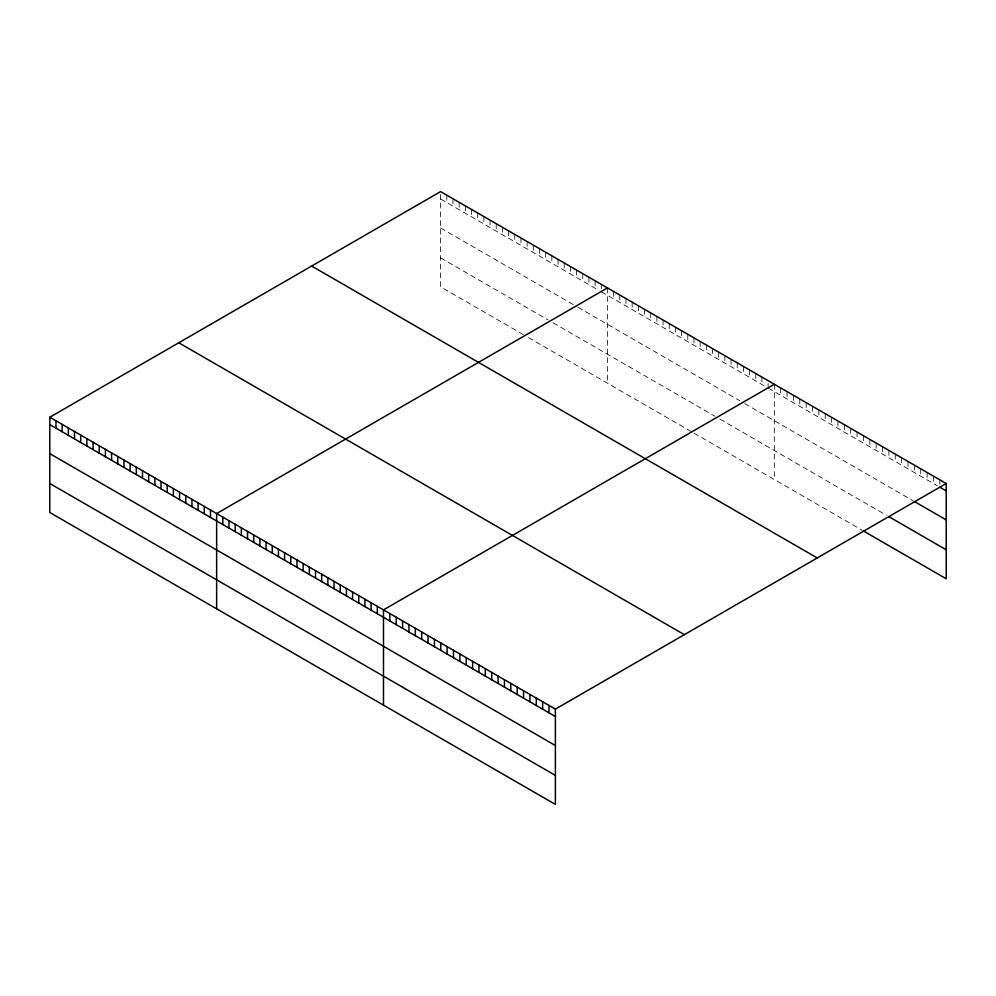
<?xml version="1.0" encoding="UTF-8"?>
<svg xmlns="http://www.w3.org/2000/svg" width="996" height="996" viewBox="0 0 996 996"><rect width="100%" height="100%" fill="white"/><g stroke="black" fill="none" stroke-linecap="round" stroke-linejoin="round"><path stroke-width="0.75" stroke-dasharray="4.98 3.74" d="M440.618 199.001L598.808 290.334M601.285 291.753L765.65 386.647M768.128 388.079L937.286 485.749M440.618 227.997L576.572 306.482M577.805 307.191L739.704 400.666M744.647 403.517L913.095 500.776M440.618 257.877L548.136 319.953M553.079 322.804L714.979 416.278M719.921 419.129L886.353 515.218M523.423 334.681L440.618 286.873L440.618 191.593M528.366 337.532L692.73 432.426M693.975 433.136L862.163 530.245M939.838 479.811L939.838 484.255M933.464 476.138L933.464 483.546M927.102 472.465L927.102 479.86M920.74 468.792L920.74 476.188M914.365 465.107L914.365 472.515M908.003 461.434L908.003 468.842M901.629 457.762L901.629 465.157M895.267 454.089L895.267 461.484M888.905 450.404L888.905 457.811M882.531 446.731L882.531 454.139M876.169 443.058L876.169 450.453M869.807 439.385L869.807 446.781M863.432 435.713L863.432 443.108M857.07 432.027L857.07 439.435M850.696 428.355L850.696 435.75M844.334 424.682L844.334 432.077M837.972 421.009L837.972 428.405M831.598 417.324L831.598 424.732M825.236 413.651L825.236 421.059M818.874 409.979L818.874 417.374M812.499 406.306L812.499 413.701M806.138 402.621L806.138 410.028M799.776 398.948L799.776 406.356M793.401 395.275L793.401 402.67M787.039 391.602L787.039 398.998M780.665 387.917L780.665 395.325M774.303 384.244L774.303 479.524M768.128 383.634L768.128 386.597M761.94 377.111L761.94 384.518M755.765 373.55L755.765 380.945M749.59 369.977L749.59 377.372M743.402 366.404L743.402 373.811M737.227 362.843L737.227 370.238M731.052 359.27L731.052 366.677M724.864 355.709L724.864 363.104M718.689 352.136L718.689 359.544M712.514 348.575L712.514 355.97M706.326 345.002L706.326 352.41M700.151 341.441L700.151 348.837M693.975 337.868L693.975 345.263M687.788 334.295L687.788 341.703M681.613 330.734L681.613 338.13M675.437 327.161L675.437 334.569M669.25 323.6L669.25 330.996M663.075 320.027L663.075 327.435M656.899 316.467L656.899 323.862M650.712 312.893L650.712 320.301M644.537 309.333L644.537 316.728M638.361 305.76L638.361 313.155M632.174 302.186L632.174 309.594M625.998 298.626L625.998 306.021M619.823 295.053L619.823 302.46M613.636 291.492L613.636 298.887M607.46 287.919L607.46 383.199M601.285 284.358L601.285 288.79M595.11 280.785L595.11 288.193M588.922 277.224L588.922 284.619M582.747 273.651L582.747 281.046M576.572 270.09L576.572 277.486M570.384 266.517L570.384 273.912M564.209 262.944L564.209 270.352M558.034 259.383L558.034 266.779M551.846 255.81L551.846 263.218M545.671 252.249L545.671 259.645M539.496 248.676L539.496 256.084M533.308 245.116L533.308 252.511M527.133 241.542L527.133 248.95M520.958 237.982L520.958 245.377M514.77 234.409L514.77 241.804M508.595 230.835L508.595 238.243M502.42 227.275L502.42 234.67M496.232 223.702L496.232 231.109M490.057 220.141L490.057 227.536M483.882 216.568L483.882 223.976M477.694 213.007L477.694 220.402M471.519 209.434L471.519 216.842M465.344 205.873L465.344 213.269M459.156 202.3L459.156 209.695M452.981 198.727L452.981 206.135M446.806 195.166L446.806 202.561"/><path stroke-width="1.49" d="M49.8 417.237L555.382 709.127L555.382 804.407L49.8 512.504L49.8 417.237L440.618 191.593L946.2 483.496L946.2 578.763L863.432 530.98M607.46 287.919L216.642 513.562L216.642 608.83M774.303 384.244L383.485 609.888L383.485 705.156M555.382 709.127L946.2 483.496M939.838 487.218L946.2 490.891M914.365 501.511L946.2 519.887M888.905 516.687L946.2 549.767M311.648 266.057L817.23 557.947M178.77 342.773L684.352 634.664M49.8 424.632L555.382 716.535M49.8 453.641L555.382 745.531M49.8 483.508L555.382 775.398M549.008 705.454L549.008 712.85M542.646 701.782L542.646 709.177M536.284 698.096L536.284 705.504M529.909 694.424L529.909 701.831M523.547 690.751L523.547 698.146M517.173 687.078L517.173 694.473M510.811 683.405L510.811 690.801M504.449 679.72L504.449 687.128M498.075 676.047L498.075 683.443M491.713 672.375L491.713 679.77M485.351 668.702L485.351 676.097M478.976 665.017L478.976 672.425M472.614 661.344L472.614 668.752M466.253 657.671L466.253 665.067M459.878 653.999L459.878 661.394M453.516 650.313L453.516 657.721M447.142 646.641L447.142 654.048M440.78 642.968L440.78 650.363M434.418 639.295L434.418 646.69M428.043 635.61L428.043 643.018M421.682 631.937L421.682 639.345M415.32 628.264L415.32 635.66M408.945 624.592L408.945 631.987M402.583 620.919L402.583 628.314M396.209 617.234L396.209 624.641M389.847 613.561L389.847 620.956M377.297 606.315L377.297 613.723M371.122 602.754L371.122 610.15M364.947 599.181L364.947 606.589M358.759 595.62L358.759 603.016M352.584 592.047L352.584 599.443M346.409 588.474L346.409 595.882M340.221 584.913L340.221 592.309M334.046 581.34L334.046 588.748M327.871 577.78L327.871 585.175M321.683 574.206L321.683 581.614M315.508 570.646L315.508 578.041M309.333 567.073L309.333 574.48M303.145 563.512L303.145 570.907M296.97 559.939L296.97 567.334M290.795 556.378L290.795 563.773M284.607 552.805L284.607 560.2M278.432 549.232L278.432 556.64M272.257 545.671L272.257 553.066M266.081 542.098L266.081 549.506M259.894 538.537L259.894 545.933M253.719 534.964L253.719 542.372M247.543 531.403L247.543 538.799M241.356 527.83L241.356 535.238M235.181 524.27L235.181 531.665M229.005 520.696L229.005 528.092M222.818 517.123L222.818 524.531M210.467 509.989L210.467 517.397M204.28 506.429L204.28 513.824M198.104 502.856L198.104 510.263M191.929 499.295L191.929 506.69M185.742 495.722L185.742 503.129M179.566 492.161L179.566 499.556M173.391 488.588L173.391 495.983M167.204 485.015L167.204 492.422M161.028 481.454L161.028 488.849M154.853 477.881L154.853 485.289M148.665 474.32L148.665 481.715M142.49 470.747L142.49 478.155M136.315 467.186L136.315 474.582M130.127 463.613L130.127 471.021M123.952 460.052L123.952 467.448M117.777 456.479L117.777 463.875M111.589 452.906L111.589 460.314M105.414 449.345L105.414 456.741M99.239 445.772L99.239 453.18M93.051 442.212L93.051 449.607M86.876 438.638L86.876 446.046M80.701 435.078L80.701 442.473M74.513 431.505L74.513 438.912M68.338 427.944L68.338 435.339M62.163 424.371L62.163 431.766M55.975 420.81L55.975 428.205"/></g></svg>
